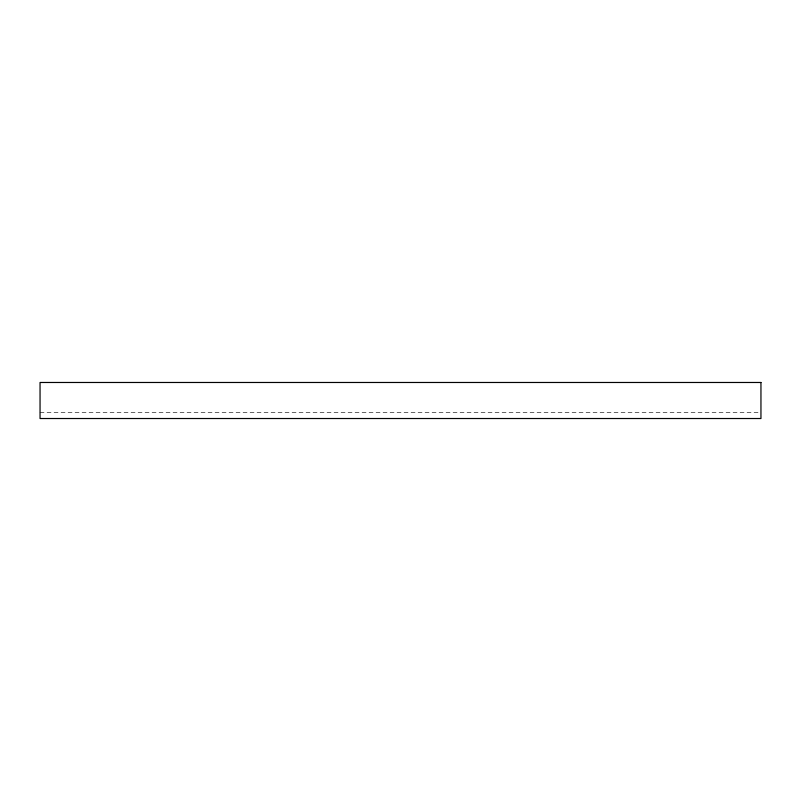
<?xml version="1.0" encoding="UTF-8"?>
<svg xmlns="http://www.w3.org/2000/svg" width="801" height="801" viewBox="0 0 801 801"><rect width="100%" height="100%" fill="white"/><g stroke="black" fill="none" stroke-linecap="round" stroke-linejoin="round"><path stroke-width="0.6" stroke-dasharray="4 3" d="M40.05 412.515L759.698 412.515"/><path stroke-width="1.2" d="M760.95 382.477L40.05 382.477L40.05 418.522L760.95 418.522L760.95 382.477"/></g></svg>
